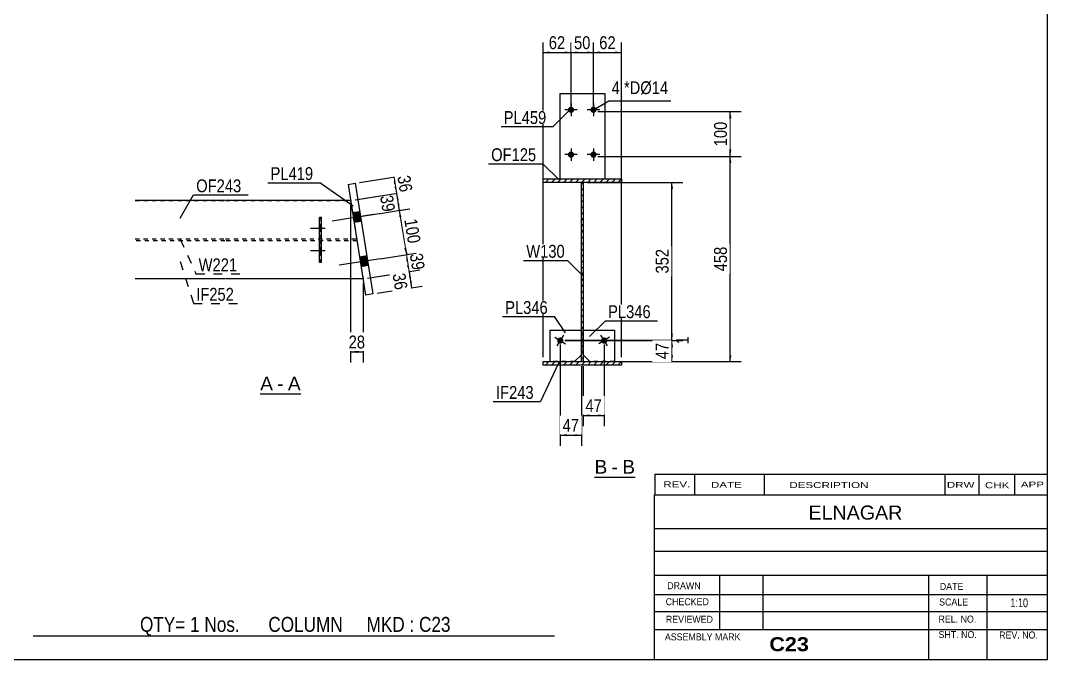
# Model space of a CAD drawing. Header units: millimetres. Extents: x -336 to 67, y -165 to 112.
# Drawn here: x -162.4 to 66.6, y -165.3 to -22.7 of the extents above; entities that cross this region are included whole.
import ezdxf

# ---------------------------------------------------------------- set-up
doc = ezdxf.new("R2010")
doc.units = ezdxf.units.MM
doc.linetypes.add('DXK_LINE_DOT1', pattern=[1.8814, 0.9407, -0.9407])
doc.linetypes.add('DXK_LINE_DOT2', pattern=[3.9198, 1.9599, -1.9599])
doc.styles.add('Arial', font='ARIAL.TTF', dxfattribs={"height": 0.2})
doc.styles.add('Arial Bold', font='ARIALBD.TTF', dxfattribs={"height": 0.2})
doc.styles.add('Arial Narrow', font='ARIALN.TTF', dxfattribs={"height": 0.2})

# ---------------------------------------------------------------- blocks, each defined once
blk = doc.blocks.new('Unknown-627317085-1209')
at = {"color": 5, "linetype": 'Continuous'}
for p, q in [((66.57, -165.26), (66.57, 111.74)), ((-333.43, -165.26), (66.57, -165.26))]:
    blk.add_line(p, q, dxfattribs=at)
blk = doc.blocks.new('Unknown-627317085-12 - 1876')
at = {"color": 7, "linetype": 'Continuous'}
blk.add_line((-108.94, -105.95), (-99.91, -105.95), dxfattribs=at)
at = {"color": 0, "linetype": 'Continuous'}
blk.add_wipeout([(-106.1, -105.2), (-106.1, -102), (-108.94, -102), (-108.94, -105.2)], dxfattribs=at)
blk.add_wipeout([(-103.72, -105.2), (-103.72, -102), (-105.14, -102), (-105.14, -105.2)], dxfattribs=at)
at = {"color": 96, "linetype": 'Continuous', "style": 'Arial'}
for s, p in [('A', (-108.94, -105.2)), ('-', (-105.14, -105.2))]:
    blk.add_text(s, height=3.06, dxfattribs=at).set_placement(p)
at = {"color": 0, "linetype": 'Continuous'}
blk.add_wipeout([(-99.91, -105.2), (-99.91, -102), (-102.76, -102), (-102.76, -105.2)], dxfattribs=at)
at = {"color": 96, "linetype": 'Continuous', "style": 'Arial'}
blk.add_text('A', height=3.06, dxfattribs=at).set_placement((-102.76, -105.2))
blk = doc.blocks.new('Unknown-627317085-13 - 2033')
at = {"color": 7, "linetype": 'Continuous'}
blk.add_line((-34.41, -124.55), (-25.38, -124.55), dxfattribs=at)
at = {"color": 0, "linetype": 'Continuous'}
blk.add_wipeout([(-31.57, -123.8), (-31.57, -120.6), (-34.41, -120.6), (-34.41, -123.8)], dxfattribs=at)
at = {"color": 96, "linetype": 'Continuous', "style": 'Arial'}
blk.add_text('B', height=3.06, dxfattribs=at).set_placement((-34.41, -123.8))
at = {"color": 0, "linetype": 'Continuous'}
blk.add_wipeout([(-29.18, -123.8), (-29.18, -120.6), (-30.61, -120.6), (-30.61, -123.8)], dxfattribs=at)
at = {"color": 96, "linetype": 'Continuous', "style": 'Arial'}
blk.add_text('-', height=3.06, dxfattribs=at).set_placement((-30.61, -123.8))
at = {"color": 0, "linetype": 'Continuous'}
blk.add_wipeout([(-25.38, -123.8), (-25.38, -120.6), (-28.22, -120.6), (-28.22, -123.8)], dxfattribs=at)
at = {"color": 96, "linetype": 'Continuous', "style": 'Arial'}
blk.add_text('B', height=3.06, dxfattribs=at).set_placement((-28.22, -123.8))
blk = doc.blocks.new('Part-627317085-1914 - 1876')
at = {"color": 7, "linetype": 'DXK_LINE_DOT1'}
for p, q in [((-136.8, -62.85), (-116.8, -62.85)), ((-116.7, -62.85), (-88.79, -62.85)), ((-88.79, -62.85), (-86, -80.35)), ((-116.8, -80.35), (-136.8, -80.35)), ((-86, -80.35), (-116.7, -80.35))]:
    blk.add_line(p, q, dxfattribs=at)
blk = doc.blocks.new('Bolt-627317085-1890 - 1876')
at = {"linetype": 'Continuous'}
for points in [[(-88.35, -65.58), (-88.01, -67.75), (-86.43, -67.5), (-86.77, -65.33)], [(-88.35, -65.58), (-88.01, -67.75), (-86.43, -67.5), (-86.77, -65.33)], [(-88.35, -65.58), (-88.01, -67.75), (-86.43, -67.5), (-86.77, -65.33)], [(-88.35, -65.58), (-88.01, -67.75), (-86.43, -67.5), (-86.77, -65.33)], [(-86.78, -75.45), (-86.44, -77.62), (-84.86, -77.37), (-85.2, -75.2)], [(-86.78, -75.45), (-86.44, -77.62), (-84.86, -77.37), (-85.2, -75.2)], [(-86.78, -75.45), (-86.44, -77.62), (-84.86, -77.37), (-85.2, -75.2)], [(-86.78, -75.45), (-86.44, -77.62), (-84.86, -77.37), (-85.2, -75.2)]]:
    blk.add_hatch(color=3, dxfattribs=at).paths.add_polyline_path(points)
at = {"color": 3, "linetype": 'Continuous'}
for p, q in [((-83.7, -65.95), (-92.92, -67.42)), ((-83.7, -65.95), (-92.92, -67.42)), ((-83.7, -65.95), (-92.92, -67.42)), ((-83.7, -65.95), (-92.92, -67.42)), ((-86.77, -65.33), (-88.35, -65.58)), ((-86.77, -65.33), (-88.35, -65.58)), ((-86.77, -65.33), (-88.35, -65.58)), ((-86.77, -65.33), (-88.35, -65.58)), ((-86.43, -67.5), (-88.01, -67.75)), ((-86.43, -67.5), (-88.01, -67.75)), ((-86.43, -67.5), (-88.01, -67.75)), ((-86.43, -67.5), (-88.01, -67.75)), ((-85.2, -75.2), (-86.78, -75.45)), ((-85.2, -75.2), (-86.78, -75.45)), ((-85.2, -75.2), (-86.78, -75.45)), ((-85.2, -75.2), (-86.78, -75.45)), ((-82.13, -75.83), (-91.35, -77.29)), ((-82.13, -75.83), (-91.35, -77.29)), ((-82.13, -75.83), (-91.35, -77.29)), ((-82.13, -75.83), (-91.35, -77.29)), ((-84.86, -77.37), (-86.44, -77.62)), ((-84.86, -77.37), (-86.44, -77.62)), ((-84.86, -77.37), (-86.44, -77.62)), ((-84.86, -77.37), (-86.44, -77.62))]:
    blk.add_line(p, q, dxfattribs=at)
blk = doc.blocks.new('Part-627317085-1920 - 1876')
at = {"color": 7, "linetype": 'DXK_LINE_DOT1'}
for p, q in [((-136.8, -71.4), (-116.8, -71.4)), ((-116.8, -71.8), (-136.8, -71.8)), ((-116.7, -71.4), (-87.43, -71.4)), ((-87.36, -71.8), (-116.7, -71.8))]:
    blk.add_line(p, q, dxfattribs=at)
blk = doc.blocks.new('Bolt-627317085-4667 - 1876')
at = {"linetype": 'Continuous'}
for points in [[(-95.25, -69.8), (-95.25, -68.4), (-95.75, -68.4), (-95.75, -69.8)], [(-95.25, -74.8), (-95.25, -73.4), (-95.75, -73.4), (-95.75, -74.8)]]:
    blk.add_hatch(color=3, dxfattribs=at).paths.add_polyline_path(points)
at = {"color": 3, "linetype": 'Continuous'}
for p, q in [((-95.25, -68.4), (-95.75, -68.4)), ((-94.45, -69.1), (-97.75, -69.1)), ((-95.25, -69.8), (-95.75, -69.8)), ((-94.45, -74.1), (-97.75, -74.1)), ((-95.25, -73.4), (-95.75, -73.4)), ((-95.25, -74.8), (-95.75, -74.8))]:
    blk.add_line(p, q, dxfattribs=at)
blk = doc.blocks.new('Part-627317085-1908 - 1876')
at = {"color": 2, "linetype": 'Continuous'}
for p, q in [((-89.36, -59.26), (-87.78, -59)), ((-89.36, -59.26), (-85.43, -83.95)), ((-87.78, -59), (-83.85, -83.69)), ((-83.85, -83.69), (-85.43, -83.95))]:
    blk.add_line(p, q, dxfattribs=at)
blk = doc.blocks.new('Part-627317085-1926 - 1876')
at = {"color": 2, "linetype": 'Continuous'}
for p, q in [((-116.8, -62.85), (-136.8, -62.85)), ((-88.79, -62.85), (-116.7, -62.85)), ((-116.8, -80.35), (-136.8, -80.35)), ((-86, -80.35), (-116.7, -80.35))]:
    blk.add_line(p, q, dxfattribs=at)
blk = doc.blocks.new('Part-627317085-4659 - 1876')
at = {"linetype": 'Continuous'}
h = blk.add_hatch(dxfattribs=at)
h.set_pattern_fill('', scale=0.3, style=0, pattern_type=0)
h.set_pattern_definition([(45, (-95.24735, -66.6007), (-0.67352, 0.67352), [])])
h.paths.add_polyline_path([(-95.25, -76.6), (-95.25, -66.6), (-95.75, -66.6), (-95.75, -76.6)])
at = {"color": 7, "linetype": 'DXK_LINE_DOT1'}
for p, q in [((-95.25, -66.6), (-95.75, -66.6)), ((-95.75, -66.6), (-95.75, -76.6)), ((-95.25, -76.6), (-95.25, -66.6)), ((-95.75, -76.6), (-95.25, -76.6))]:
    blk.add_line(p, q, dxfattribs=at)
at = {"color": 2, "linetype": 'Continuous'}
for p, q in [((-95.75, -76.6), (-95.75, -66.6)), ((-95.25, -66.6), (-95.75, -66.6)), ((-95.25, -76.6), (-95.25, -66.6)), ((-95.75, -76.6), (-95.25, -76.6))]:
    blk.add_line(p, q, dxfattribs=at)
blk = doc.blocks.new('Part-627317085-2053 - 2033')
at = {"linetype": 'Continuous'}
h = blk.add_hatch(dxfattribs=at)
h.set_pattern_fill('', scale=0.3, style=0, pattern_type=0)
h.set_pattern_definition([(45, (-36.9424, -58.7855), (-0.67352, 0.67352), [])])
h.paths.add_polyline_path([(-36.94, -98.79), (-36.94, -58.79), (-37.34, -58.79), (-37.34, -98.79)])
at = {"color": 2, "linetype": 'Continuous'}
for p, q in [((-37.34, -98.79), (-37.34, -58.79)), ((-37.34, -58.79), (-36.94, -58.79)), ((-36.94, -58.79), (-36.94, -98.79)), ((-36.94, -98.79), (-37.34, -98.79))]:
    blk.add_line(p, q, dxfattribs=at)
blk = doc.blocks.new('Part-627317085-2102 - 2033')
at = {"linetype": 'Continuous'}
h = blk.add_hatch(dxfattribs=at)
h.set_pattern_fill('', scale=0.3, style=0, pattern_type=0)
h.set_pattern_definition([(45, (-28.3924, -98.7855), (-0.67352, 0.67352), [])])
h.paths.add_polyline_path([(-28.39, -99.59), (-28.39, -98.79), (-45.89, -98.79), (-45.89, -99.59)])
at = {"color": 2, "linetype": 'Continuous'}
for p, q in [((-45.89, -99.59), (-45.89, -98.79)), ((-45.89, -98.79), (-28.39, -98.79)), ((-28.39, -99.59), (-45.89, -99.59)), ((-28.39, -98.79), (-28.39, -99.59))]:
    blk.add_line(p, q, dxfattribs=at)
blk = doc.blocks.new('Bolt-627317085-2039 - 2033')
at = {"linetype": 'Continuous'}
for points in [[(-38.94, -42.59, -1), (-40.34, -42.59, -1)], [(-33.94, -42.59, -1), (-35.34, -42.59, -1)], [(-38.94, -52.59, -1), (-40.34, -52.59, -1)], [(-33.94, -52.59, -1), (-35.34, -52.59, -1)]]:
    blk.add_hatch(color=3, dxfattribs=at).paths.add_polyline_path(points)
at = {"color": 3, "linetype": 'Continuous'}
for p, q in [((-39.64, -41.19), (-39.64, -43.99)), ((-34.64, -41.19), (-34.64, -43.99)), ((-38.24, -42.59), (-41.04, -42.59)), ((-33.24, -42.59), (-36.04, -42.59)), ((-38.24, -52.59), (-41.04, -52.59)), ((-39.64, -51.19), (-39.64, -53.99)), ((-33.24, -52.59), (-36.04, -52.59)), ((-34.64, -51.19), (-34.64, -53.99))]:
    blk.add_line(p, q, dxfattribs=at)
blk = doc.blocks.new('Part-627317085-2057 - 2033')
at = {"color": 2, "linetype": 'Continuous'}
for p, q in [((-42.14, -38.99), (-32.14, -38.99)), ((-42.14, -38.99), (-42.14, -57.99)), ((-32.14, -38.99), (-32.14, -57.99))]:
    blk.add_line(p, q, dxfattribs=at)
at = {"color": 7, "linetype": 'DXK_LINE_DOT1'}
blk.add_line((-42.14, -57.99), (-32.14, -57.99), dxfattribs=at)
blk = doc.blocks.new('Bolt-627317085-2113 - 2033')
at = {"linetype": 'Continuous'}
blk.add_hatch(color=3, dxfattribs=at).paths.add_polyline_path([(-31.87, -94.68, -1), (-32.62, -93.5, -1)])
at = {"color": 3, "linetype": 'Continuous'}
for p, q in [((-31.06, -93.33), (-33.42, -94.84)), ((-31.49, -95.27), (-33, -92.9))]:
    blk.add_line(p, q, dxfattribs=at)
blk = doc.blocks.new('Part-627317085-2110 - 2033')
at = {"linetype": 'Continuous'}
h = blk.add_hatch(dxfattribs=at)
h.set_pattern_fill('', scale=0.3, style=0, pattern_type=0)
h.set_pattern_definition([(45, (-28.3924, -57.9855), (-0.67352, 0.67352), [])])
h.paths.add_polyline_path([(-28.39, -58.79), (-28.39, -57.99), (-45.89, -57.99), (-45.89, -58.79)])
at = {"color": 2, "linetype": 'Continuous'}
for p, q in [((-45.89, -58.79), (-45.89, -57.99)), ((-45.89, -57.99), (-28.39, -57.99)), ((-28.39, -58.79), (-45.89, -58.79)), ((-28.39, -57.99), (-28.39, -58.79))]:
    blk.add_line(p, q, dxfattribs=at)
blk = doc.blocks.new('Part-627317085-2111 - 2033')
at = {"color": 2, "linetype": 'Continuous'}
for p, q in [((-44.34, -91.79), (-37.34, -91.79)), ((-44.34, -91.79), (-44.34, -98.79)), ((-37.34, -97.29), (-38.84, -98.79))]:
    blk.add_line(p, q, dxfattribs=at)
at = {"color": 7, "linetype": 'DXK_LINE_DOT1'}
for p, q in [((-37.34, -91.79), (-37.34, -97.29)), ((-38.84, -98.79), (-44.34, -98.79))]:
    blk.add_line(p, q, dxfattribs=at)
blk = doc.blocks.new('Part-627317085-2112 - 2033')
at = {"color": 2, "linetype": 'Continuous'}
for p, q in [((-36.94, -91.79), (-29.94, -91.79)), ((-29.94, -91.79), (-29.94, -98.79)), ((-35.44, -98.79), (-36.94, -97.29))]:
    blk.add_line(p, q, dxfattribs=at)
at = {"color": 7, "linetype": 'DXK_LINE_DOT1'}
for p, q in [((-36.94, -97.29), (-36.94, -91.79)), ((-29.94, -98.79), (-35.44, -98.79))]:
    blk.add_line(p, q, dxfattribs=at)
blk = doc.blocks.new('Bolt-627317085-2114 - 2033')
at = {"linetype": 'Continuous'}
blk.add_hatch(color=3, dxfattribs=at).paths.add_polyline_path([(-41.67, -93.5, -1), (-42.42, -94.68, -1)])
at = {"color": 3, "linetype": 'Continuous'}
for p, q in [((-43.22, -93.33), (-40.86, -94.84)), ((-41.29, -92.9), (-42.8, -95.27))]:
    blk.add_line(p, q, dxfattribs=at)
blk = doc.blocks.new('StraightDimension-627317085-5920 - 1876')
at = {"linetype": 'Continuous'}
for points in [[(-87.29, -96.85), (-88.79, -96.6), (-87.29, -96.35)], [(-87.5, -96.35), (-86, -96.6), (-87.5, -96.85)]]:
    blk.add_hatch(color=7, dxfattribs=at).paths.add_polyline_path(points)
at = {"color": 7, "linetype": 'Continuous'}
for p, q in [((-88.79, -63.85), (-88.79, -99)), ((-86, -81.35), (-86, -99)), ((-88.79, -96.6), (-86, -96.6))]:
    blk.add_line(p, q, dxfattribs=at)
at = {"color": 0}
blk.add_wipeout([(-84.97, -96.45), (-84.97, -92.25), (-89.82, -92.25), (-89.82, -96.45)], dxfattribs=at)
at = {"color": 3, "style": 'Arial Narrow'}
blk.add_text('28', height=2.863, dxfattribs=at).set_placement((-89.22, -95.85))
blk = doc.blocks.new('StraightDimension-627317085-4185 - 1876')
at = {"linetype": 'Continuous'}
for points in [[(-78.54, -62.74), (-78.53, -61.22), (-78.05, -62.66)], [(-77.91, -63.51), (-77.92, -65.03), (-78.41, -63.59)]]:
    blk.add_hatch(color=7, dxfattribs=at).paths.add_polyline_path(points)
at = {"color": 7, "linetype": 'Continuous'}
for p, q in [((-87.8, -62.69), (-76.16, -60.84)), ((-78.53, -61.22), (-77.92, -65.03)), ((-87.19, -66.51), (-75.55, -64.66))]:
    blk.add_line(p, q, dxfattribs=at)
at = {"color": 0}
blk.add_wipeout([(-82.14, -66.21), (-77.99, -65.55), (-78.76, -60.75), (-82.9, -61.41)], dxfattribs=at)
at = {"color": 3, "style": 'Arial Narrow'}
blk.add_text('39', height=2.863, rotation=-80.9647, dxfattribs=at).set_placement((-82.22, -61.91))
blk = doc.blocks.new('StraightDimension-627317085-4183 - 1876')
at = {"linetype": 'Continuous'}
for points in [[(-76.37, -76.43), (-76.35, -74.91), (-75.87, -76.35)], [(-75.74, -77.2), (-75.75, -78.72), (-76.23, -77.28)]]:
    blk.add_hatch(color=7, dxfattribs=at).paths.add_polyline_path(points)
at = {"color": 7, "linetype": 'Continuous'}
for p, q in [((-82.17, -75.83), (-74.13, -74.55)), ((-76.35, -74.91), (-75.75, -78.72)), ((-85.02, -80.19), (-73.53, -78.37))]:
    blk.add_line(p, q, dxfattribs=at)
at = {"color": 0}
blk.add_wipeout([(-75.52, -79.19), (-71.37, -78.53), (-72.14, -73.73), (-76.28, -74.39)], dxfattribs=at)
at = {"color": 3, "style": 'Arial Narrow'}
blk.add_text('39', height=2.863, rotation=-80.9647, dxfattribs=at).set_placement((-75.6, -74.89))
blk = doc.blocks.new('StraightDimension-627317085-4182 - 1876')
at = {"linetype": 'Continuous'}
for points in [[(-75.76, -80.24), (-75.75, -78.72), (-75.27, -80.16)], [(-75.16, -80.79), (-75.18, -82.31), (-75.66, -80.87)]]:
    blk.add_hatch(color=7, dxfattribs=at).paths.add_polyline_path(points)
at = {"color": 7, "linetype": 'Continuous'}
for p, q in [((-85.02, -80.19), (-73.38, -78.34)), ((-75.75, -78.72), (-75.18, -82.31)), ((-82.86, -83.54), (-72.81, -81.94))]:
    blk.add_line(p, q, dxfattribs=at)
at = {"color": 0}
blk.add_wipeout([(-79.38, -83.6), (-75.23, -82.94), (-75.99, -78.14), (-80.14, -78.8)], dxfattribs=at)
at = {"color": 3, "style": 'Arial Narrow'}
blk.add_text('36', height=2.863, rotation=-80.9647, dxfattribs=at).set_placement((-79.45, -79.3))
blk = doc.blocks.new('StraightDimension-627317085-4184 - 1876')
at = {"linetype": 'Continuous'}
for points in [[(-77.94, -66.55), (-77.92, -65.03), (-77.44, -66.47)], [(-76.34, -73.39), (-76.35, -74.91), (-76.84, -73.47)]]:
    blk.add_hatch(color=7, dxfattribs=at).paths.add_polyline_path(points)
at = {"color": 7, "linetype": 'Continuous'}
for p, q in [((-87.19, -66.51), (-75.7, -64.68)), ((-77.92, -65.03), (-76.35, -74.91)), ((-82.17, -75.83), (-74.13, -74.55))]:
    blk.add_line(p, q, dxfattribs=at)
at = {"color": 0}
blk.add_wipeout([(-76.47, -73.25), (-72.32, -72.59), (-73.37, -65.99), (-77.52, -66.65)], dxfattribs=at)
at = {"color": 3, "style": 'Arial Narrow'}
blk.add_text('100', height=2.863, rotation=-80.9647, dxfattribs=at).set_placement((-76.83, -67.14))
blk = doc.blocks.new('StraightDimension-627317085-4186 - 1876')
at = {"linetype": 'Continuous'}
for points in [[(-79.11, -59.15), (-79.1, -57.63), (-78.62, -59.07)], [(-78.52, -59.7), (-78.53, -61.22), (-79.01, -59.78)]]:
    blk.add_hatch(color=7, dxfattribs=at).paths.add_polyline_path(points)
at = {"color": 7, "linetype": 'Continuous'}
for p, q in [((-86.79, -58.85), (-76.88, -57.27)), ((-79.1, -57.63), (-78.53, -61.22)), ((-87.8, -62.69), (-76.31, -60.87))]:
    blk.add_line(p, q, dxfattribs=at)
at = {"color": 0}
blk.add_wipeout([(-78.29, -61.8), (-74.14, -61.14), (-74.9, -56.34), (-79.05, -57)], dxfattribs=at)
at = {"color": 3, "style": 'Arial Narrow'}
blk.add_text('36', height=2.863, rotation=-80.9647, dxfattribs=at).set_placement((-78.36, -57.5))
blk = doc.blocks.new('StraightDimension-627317085-4482 - 2033')
at = {"linetype": 'Continuous'}
for points in [[(-17.39, -60.29), (-17.14, -58.79), (-16.89, -60.29)], [(-16.89, -92.49), (-17.14, -93.99), (-17.39, -92.49)]]:
    blk.add_hatch(color=7, dxfattribs=at).paths.add_polyline_path(points)
at = {"color": 7, "linetype": 'Continuous'}
for p, q in [((-35.94, -58.79), (-14.74, -58.79)), ((-17.14, -93.99), (-17.14, -58.79)), ((-41.04, -93.99), (-14.74, -93.99))]:
    blk.add_line(p, q, dxfattribs=at)
at = {"color": 0}
blk.add_wipeout([(-17.29, -73.04), (-21.49, -73.04), (-21.49, -79.73), (-17.29, -79.73)], dxfattribs=at)
at = {"color": 3, "style": 'Arial Narrow'}
blk.add_text('352', height=2.863, rotation=90.0002, dxfattribs=at).set_placement((-17.89, -79.13))
blk = doc.blocks.new('StraightDimension-627317085-2184 - 2033')
at = {"linetype": 'Continuous'}
for points in [[(-4.39, -54.49), (-4.14, -52.99), (-3.89, -54.49)], [(-3.89, -97.29), (-4.14, -98.79), (-4.39, -97.29)]]:
    blk.add_hatch(color=7, dxfattribs=at).paths.add_polyline_path(points)
at = {"color": 7, "linetype": 'Continuous'}
for p, q in [((-33.64, -52.99), (-1.74, -52.99)), ((-4.14, -98.79), (-4.14, -52.99)), ((-27.39, -98.79), (-1.74, -98.79))]:
    blk.add_line(p, q, dxfattribs=at)
at = {"color": 0}
blk.add_wipeout([(-4.29, -72.54), (-8.49, -72.54), (-8.49, -79.23), (-4.29, -79.23)], dxfattribs=at)
at = {"color": 3, "style": 'Arial Narrow'}
blk.add_text('458', height=2.863, rotation=90.0002, dxfattribs=at).set_placement((-4.89, -78.63))
blk = doc.blocks.new('StraightDimension-627317085-2120 - 2033')
at = {"linetype": 'Continuous'}
for points in [[(-44.39, -30.04), (-45.89, -29.79), (-44.39, -29.54)], [(-41.14, -29.54), (-39.64, -29.79), (-41.14, -30.04)]]:
    blk.add_hatch(color=7, dxfattribs=at).paths.add_polyline_path(points)
at = {"color": 7, "linetype": 'Continuous'}
for p, q in [((-45.89, -97.79), (-45.89, -27.54)), ((-39.64, -41.99), (-39.64, -27.54)), ((-45.89, -29.79), (-39.64, -29.79))]:
    blk.add_line(p, q, dxfattribs=at)
at = {"color": 0}
blk.add_wipeout([(-40.34, -29.64), (-40.34, -25.44), (-45.2, -25.44), (-45.2, -29.64)], dxfattribs=at)
at = {"color": 3, "style": 'Arial Narrow'}
blk.add_text('62', height=2.863, dxfattribs=at).set_placement((-44.6, -29.04))
blk = doc.blocks.new('StraightDimension-627317085-2194 - 2033')
at = {"linetype": 'Continuous'}
for points in [[(-4.39, -44.49), (-4.14, -42.99), (-3.89, -44.49)], [(-3.89, -51.49), (-4.14, -52.99), (-4.39, -51.49)]]:
    blk.add_hatch(color=7, dxfattribs=at).paths.add_polyline_path(points)
at = {"color": 7, "linetype": 'Continuous'}
for p, q in [((-33.64, -42.99), (-1.74, -42.99)), ((-4.14, -52.99), (-4.14, -42.99)), ((-33.64, -52.99), (-1.74, -52.99))]:
    blk.add_line(p, q, dxfattribs=at)
at = {"color": 0}
blk.add_wipeout([(-4.29, -44.64), (-8.49, -44.64), (-8.49, -51.33), (-4.29, -51.33)], dxfattribs=at)
at = {"color": 3, "style": 'Arial Narrow'}
blk.add_text('100', height=2.863, rotation=90.0002, dxfattribs=at).set_placement((-4.89, -50.73))
blk = doc.blocks.new('StraightDimension-627317085-2130 - 2033')
at = {"linetype": 'Continuous'}
for points in [[(-38.14, -30.04), (-39.64, -29.79), (-38.14, -29.54)], [(-36.14, -29.54), (-34.64, -29.79), (-36.14, -30.04)]]:
    blk.add_hatch(color=7, dxfattribs=at).paths.add_polyline_path(points)
at = {"color": 7, "linetype": 'Continuous'}
for p, q in [((-39.64, -41.99), (-39.64, -27.54)), ((-34.64, -41.99), (-34.64, -27.54)), ((-39.64, -29.79), (-34.64, -29.79))]:
    blk.add_line(p, q, dxfattribs=at)
at = {"color": 0}
blk.add_wipeout([(-34.71, -29.64), (-34.71, -25.44), (-39.57, -25.44), (-39.57, -29.64)], dxfattribs=at)
at = {"color": 3, "style": 'Arial Narrow'}
blk.add_text('50', height=2.863, dxfattribs=at).set_placement((-38.97, -29.04))
blk = doc.blocks.new('StraightDimension-627317085-2140 - 2033')
at = {"linetype": 'Continuous'}
for points in [[(-33.14, -30.04), (-34.64, -29.79), (-33.14, -29.54)], [(-29.89, -29.54), (-28.39, -29.79), (-29.89, -30.04)]]:
    blk.add_hatch(color=7, dxfattribs=at).paths.add_polyline_path(points)
at = {"color": 7, "linetype": 'Continuous'}
for p, q in [((-34.64, -41.99), (-34.64, -27.54)), ((-28.39, -97.79), (-28.39, -27.54)), ((-34.64, -29.79), (-28.39, -29.79))]:
    blk.add_line(p, q, dxfattribs=at)
at = {"color": 0}
blk.add_wipeout([(-29.09, -29.64), (-29.09, -25.44), (-33.95, -25.44), (-33.95, -29.64)], dxfattribs=at)
at = {"color": 3, "style": 'Arial Narrow'}
blk.add_text('62', height=2.863, dxfattribs=at).set_placement((-33.35, -29.04))
blk = doc.blocks.new('StraightDimension-627317085-3562 - 2033')
at = {"linetype": 'Continuous'}
for points in [[(-40.54, -115.45), (-42.04, -115.2), (-40.54, -114.95)], [(-38.84, -114.95), (-37.34, -115.2), (-38.84, -115.45)]]:
    blk.add_hatch(color=7, dxfattribs=at).paths.add_polyline_path(points)
at = {"color": 7, "linetype": 'Continuous'}
for p, q in [((-42.04, -94.99), (-42.04, -117.6)), ((-37.34, -99.79), (-37.34, -117.6)), ((-42.04, -115.2), (-37.34, -115.2))]:
    blk.add_line(p, q, dxfattribs=at)
at = {"color": 0}
blk.add_wipeout([(-37.26, -115.05), (-37.26, -110.85), (-42.12, -110.85), (-42.12, -115.05)], dxfattribs=at)
at = {"color": 3, "style": 'Arial Narrow'}
blk.add_text('47', height=2.863, dxfattribs=at).set_placement((-41.52, -114.45))
blk = doc.blocks.new('StraightDimension-627317085-3572 - 2033')
at = {"linetype": 'Continuous'}
for points in [[(-35.44, -111.04), (-36.94, -110.79), (-35.44, -110.54)], [(-33.74, -110.54), (-32.24, -110.79), (-33.74, -111.04)]]:
    blk.add_hatch(color=7, dxfattribs=at).paths.add_polyline_path(points)
at = {"color": 7, "linetype": 'Continuous'}
for p, q in [((-32.24, -94.99), (-32.24, -113.19)), ((-36.94, -99.79), (-36.94, -113.19)), ((-36.94, -110.79), (-32.24, -110.79))]:
    blk.add_line(p, q, dxfattribs=at)
at = {"color": 0}
blk.add_wipeout([(-32.16, -110.64), (-32.16, -106.44), (-37.02, -106.44), (-37.02, -110.64)], dxfattribs=at)
at = {"color": 3, "style": 'Arial Narrow'}
blk.add_text('47', height=2.863, dxfattribs=at).set_placement((-36.42, -110.04))
blk = doc.blocks.new('StraightDimension-627317085-4483 - 2033')
at = {"linetype": 'Continuous'}
for points in [[(-16.89, -92.49), (-17.14, -93.99), (-17.39, -92.49)], [(-17.39, -95.59), (-17.14, -94.09), (-16.89, -95.59)]]:
    blk.add_hatch(color=7, dxfattribs=at).paths.add_polyline_path(points)
at = {"color": 7, "linetype": 'Continuous'}
for p, q in [((-41.04, -93.99), (-14.89, -93.99)), ((-41.04, -94.09), (-14.89, -94.09)), ((-17.14, -94.09), (-17.14, -93.99))]:
    blk.add_line(p, q, dxfattribs=at)
at = {"color": 0}
blk.add_wipeout([(-12.79, -92.52), (-16.99, -92.52), (-16.99, -95.55), (-12.79, -95.55)], dxfattribs=at)
at = {"color": 3, "style": 'Arial Narrow'}
blk.add_text('1', height=2.86, rotation=90.0002, dxfattribs=at).set_placement((-13.39, -94.95))
blk = doc.blocks.new('StraightDimension-627317085-4484 - 2033')
at = {"linetype": 'Continuous'}
for points in [[(-17.39, -95.59), (-17.14, -94.09), (-16.89, -95.59)], [(-16.89, -97.29), (-17.14, -98.79), (-17.39, -97.29)]]:
    blk.add_hatch(color=7, dxfattribs=at).paths.add_polyline_path(points)
at = {"color": 7, "linetype": 'Continuous'}
for p, q in [((-41.04, -94.09), (-14.74, -94.09)), ((-17.14, -98.79), (-17.14, -94.09)), ((-35.94, -98.79), (-14.74, -98.79))]:
    blk.add_line(p, q, dxfattribs=at)
at = {"color": 0}
blk.add_wipeout([(-17.29, -94.01), (-21.49, -94.01), (-21.49, -98.86), (-17.29, -98.86)], dxfattribs=at)
at = {"color": 3, "style": 'Arial Narrow'}
blk.add_text('47', height=2.863, rotation=90.0002, dxfattribs=at).set_placement((-17.89, -98.26))
blk = doc.blocks.new('CBS_NAME_BLOG-627317085-5952')
at = {"color": 7, "linetype": 'Continuous'}
for p, q in [((-21.02, -128.51), (66.5, -128.51)), ((-21.02, -165.22), (-21.02, -128.51)), ((-21.02, -136.05), (66.5, -136.05)), ((-20.95, -141.1), (66.57, -141.1)), ((-21.02, -146.48), (66.5, -146.48)), ((-6.5, -158.58), (-6.5, -146.48)), ((3.19, -158.56), (3.19, -146.49)), ((40.1, -165.22), (40.1, -146.49)), ((53.15, -165.22), (53.15, -146.48)), ((-21.01, -150.77), (66.57, -150.76)), ((-21.02, -154.52), (66.5, -154.52)), ((-21.02, -158.56), (66.5, -158.56)), ((-21.02, -165.26), (66.57, -165.26))]:
    blk.add_line(p, q, dxfattribs=at)
at = {"color": 3, "linetype": 'Continuous', "style": 'Arial'}
blk.add_text('ELNAGAR', height=3.133, dxfattribs=at).set_placement((13.3, -134.04))
at = {"color": 3, "linetype": 'Continuous'}
for s, height, style, width, p in [('DRAWN', 1.566, 'Arial', 0.9, (-18.19, -149.58)), ('DATE', 1.566, 'Arial', 0.9, (42.57, -149.74)), ('CHECKED', 1.566, 'Arial', 0.9, (-18.54, -153.16)), ('SCALE', 1.566, 'Arial', 0.9, (42.42, -153.22)), ('1:10', 1.957, 'Arial Narrow', 0.9, (58.31, -153.58)), ('REVIEWED', 1.566, 'Arial', 0.9, (-18.5, -157.07)), ('REL. NO.', 1.566, 'Arial', 0.9, (42.28, -157.03)), ('ASSEMBLY MARK', 1.5663, 'Arial', 0.9, (-18.72, -161)), ('C23', 3.131, 'Arial Bold', 1.1, (4.56, -163.41)), ('SHT. NO.', 1.566, 'Arial', 0.9, (42.28, -160.49)), ('REV. NO.', 1.566, 'Arial', 0.9, (55.8, -160.58))]:
    blk.add_text(s, height=height, dxfattribs=dict(at, style=style, width=width)).set_placement(p)
blk = doc.blocks.new('CBS_CALLOFF-627317085-5951')
at = {"color": 7, "linetype": 'Continuous'}
blk.add_line((-159.55, -159.99), (-43.32, -160.01), dxfattribs=at)
at = {"color": 3, "linetype": 'Continuous', "style": 'Arial Narrow'}
blk.add_text('QTY= 1 Nos.      COLUMN     MKD : C23', height=3.3405, dxfattribs=at).set_placement((-135.73, -159.1))
blk = doc.blocks.new('CBS_REVISION-627317085-5953')
at = {"color": 7, "linetype": 'Continuous'}
for p, q in [((-20.94, -123.88), (66.56, -123.88)), ((-20.94, -123.88), (-20.94, -128.51)), ((-12.14, -123.88), (-12.14, -128.51)), ((3.45, -123.88), (3.45, -128.45)), ((43.71, -123.88), (43.71, -128.51)), ((51.25, -123.88), (51.25, -128.51)), ((59.2, -123.88), (59.2, -128.51)), ((-20.94, -128.51), (66.56, -128.51))]:
    blk.add_line(p, q, dxfattribs=at)
at = {"color": 7, "style": 'Arial Narrow', "width": 1.7}
for s, height, p in [('REV.', 1.326, (-19.08, -126.84)), ('DATE', 1.326, (-8.45, -126.95)), ('DESCRIPTION', 1.3257, (9.03, -127.01)), ('DRW', 1.326, (44.14, -126.95)), ('CHK', 1.326, (52.63, -127.04)), ('APP', 1.326, (60.63, -126.88))]:
    blk.add_text(s, height=height, dxfattribs=at).set_placement(p)
blk = doc.blocks.new('Mark-627317085-1904 - 1876')
at = {"color": 7, "linetype": 'Continuous'}
blk.add_line((-88.21, -64.12), (-95.63, -58.86), dxfattribs=at)
at = {"color": 0}
blk.add_wipeout([(-97.13, -58.26), (-97.13, -55.26), (-106.63, -55.26), (-106.63, -58.26)], dxfattribs=at)
blk.add_wipeout([(-97.13, -58.26), (-97.13, -55.26), (-106.63, -55.26), (-106.63, -58.26)], dxfattribs=at)
at = {"color": 7, "linetype": 'Continuous'}
blk.add_line((-107.23, -58.86), (-95.63, -58.86), dxfattribs=at)
at = {"color": 3, "style": 'Arial Narrow'}
blk.add_text('PL419', height=2.863, dxfattribs=at).set_placement((-106.63, -58.26))
blk = doc.blocks.new('Mark-627317085-1916 - 1876')
at = {"color": 0}
blk.add_wipeout([(-114.07, -78.62), (-114.07, -75.62), (-122.66, -75.62), (-122.66, -78.62)], dxfattribs=at)
blk.add_wipeout([(-114.07, -78.62), (-114.07, -75.62), (-122.66, -75.62), (-122.66, -78.62)], dxfattribs=at)
at = {"color": 7, "linetype": 'DXK_LINE_DOT2'}
for p, q in [((-126.8, -71.49), (-123.26, -79.22)), ((-123.26, -79.22), (-112.57, -79.22))]:
    blk.add_line(p, q, dxfattribs=at)
at = {"color": 3, "style": 'Arial Narrow'}
blk.add_text('W221', height=2.863, dxfattribs=at).set_placement((-122.66, -78.62))
blk = doc.blocks.new('Mark-627317085-3990 - 1876')
at = {"color": 0}
blk.add_wipeout([(-114.79, -85.21), (-114.79, -82.21), (-123.2, -82.21), (-123.2, -85.21)], dxfattribs=at)
blk.add_wipeout([(-114.79, -85.21), (-114.79, -82.21), (-123.2, -82.21), (-123.2, -85.21)], dxfattribs=at)
at = {"color": 7, "linetype": 'DXK_LINE_DOT2'}
for p, q in [((-126.8, -76.41), (-123.8, -85.81)), ((-123.8, -85.81), (-113.29, -85.81))]:
    blk.add_line(p, q, dxfattribs=at)
at = {"color": 3, "style": 'Arial Narrow'}
blk.add_text('IF252', height=2.863, dxfattribs=at).set_placement((-123.2, -85.21))
blk = doc.blocks.new('Mark-627317085-3993 - 1876')
at = {"color": 0}
blk.add_wipeout([(-113.15, -60.99), (-113.15, -57.99), (-123.2, -57.99), (-123.2, -60.99)], dxfattribs=at)
blk.add_wipeout([(-113.15, -60.99), (-113.15, -57.99), (-123.2, -57.99), (-123.2, -60.99)], dxfattribs=at)
at = {"color": 7, "linetype": 'Continuous'}
for p, q in [((-126.8, -66.79), (-123.8, -61.59)), ((-123.8, -61.59), (-111.65, -61.59))]:
    blk.add_line(p, q, dxfattribs=at)
at = {"color": 3, "style": 'Arial Narrow'}
blk.add_text('OF243', height=2.863, dxfattribs=at).set_placement((-123.2, -60.99))
blk = doc.blocks.new('Mark-627317085-2049 - 2033')
at = {"color": 0}
blk.add_wipeout([(-41.03, -75.6), (-41.03, -72.6), (-49.62, -72.6), (-49.62, -75.6)], dxfattribs=at)
blk.add_wipeout([(-41.03, -75.6), (-41.03, -72.6), (-49.62, -72.6), (-49.62, -75.6)], dxfattribs=at)
at = {"color": 7, "linetype": 'Continuous'}
for p in [(-50.22, -76.2), (-36.94, -79.74)]:
    blk.add_line(p, (-40.43, -76.2), dxfattribs=at)
at = {"color": 3, "style": 'Arial Narrow'}
blk.add_text('W130', height=2.863, dxfattribs=at).set_placement((-49.62, -75.6))
blk = doc.blocks.new('Mark-627317085-2106 - 2033')
at = {"color": 7, "linetype": 'Continuous'}
blk.add_line((-42.36, -58.17), (-45.9, -54.64), dxfattribs=at)
at = {"color": 0}
blk.add_wipeout([(-47.4, -54.04), (-47.4, -51.04), (-57.45, -51.04), (-57.45, -54.04)], dxfattribs=at)
blk.add_wipeout([(-47.4, -54.04), (-47.4, -51.04), (-57.45, -51.04), (-57.45, -54.04)], dxfattribs=at)
at = {"color": 7, "linetype": 'Continuous'}
blk.add_line((-58.05, -54.64), (-45.9, -54.64), dxfattribs=at)
at = {"color": 3, "style": 'Arial Narrow'}
blk.add_text('OF125', height=2.863, dxfattribs=at).set_placement((-57.45, -54.04))
blk = doc.blocks.new('Mark-627317085-2098 - 2033')
at = {"color": 7, "linetype": 'Continuous'}
blk.add_line((-42.36, -98.97), (-46.47, -107.7), dxfattribs=at)
at = {"color": 0}
blk.add_wipeout([(-47.97, -107.1), (-47.97, -104.1), (-56.37, -104.1), (-56.37, -107.1)], dxfattribs=at)
blk.add_wipeout([(-47.97, -107.1), (-47.97, -104.1), (-56.37, -104.1), (-56.37, -107.1)], dxfattribs=at)
at = {"color": 7, "linetype": 'Continuous'}
blk.add_line((-56.97, -107.7), (-46.47, -107.7), dxfattribs=at)
at = {"color": 3, "style": 'Arial Narrow'}
blk.add_text('IF243', height=2.863, dxfattribs=at).set_placement((-56.37, -107.1))
blk = doc.blocks.new('Mark-627317085-4275 - 2033')
at = {"color": 0}
blk.add_wipeout([(-21.87, -89.08), (-21.87, -86.08), (-31.38, -86.08), (-31.38, -89.08)], dxfattribs=at)
blk.add_wipeout([(-21.87, -89.08), (-21.87, -86.08), (-31.38, -86.08), (-31.38, -89.08)], dxfattribs=at)
at = {"color": 7, "linetype": 'Continuous'}
for p, q in [((-35.51, -93.21), (-31.98, -89.68)), ((-31.98, -89.68), (-20.37, -89.68))]:
    blk.add_line(p, q, dxfattribs=at)
at = {"color": 3, "style": 'Arial Narrow'}
blk.add_text('PL346', height=2.863, dxfattribs=at).set_placement((-31.38, -89.08))
blk = doc.blocks.new('Mark-627317085-2767 - 2033')
at = {"color": 7, "linetype": 'Continuous'}
for p, q in [((-34.64, -42.59), (-31.18, -40.59)), ((-31.18, -40.59), (-17.39, -40.59))]:
    blk.add_line(p, q, dxfattribs=at)
at = {"color": 0}
blk.add_wipeout([(-28.75, -39.09), (-28.75, -36.09), (-30.58, -36.09), (-30.58, -39.09)], dxfattribs=at)
blk.add_wipeout([(-28.75, -39.09), (-28.75, -36.09), (-30.58, -36.09), (-30.58, -39.09)], dxfattribs=at)
blk.add_wipeout([(-24.2, -39.09), (-24.2, -36.09), (-27.85, -36.09), (-27.85, -39.09)], dxfattribs=at)
blk.add_wipeout([(-24.2, -39.09), (-24.2, -36.09), (-27.85, -36.09), (-27.85, -39.09)], dxfattribs=at)
at = {"color": 3, "style": 'Arial Narrow'}
blk.add_text('4', height=2.86, dxfattribs=at).set_placement((-30.58, -39.09))
at = {"color": 0}
blk.add_wipeout([(-17.99, -39.09), (-17.99, -36.09), (-24.2, -36.09), (-24.2, -39.09)], dxfattribs=at)
blk.add_wipeout([(-17.99, -39.09), (-17.99, -36.09), (-24.2, -36.09), (-24.2, -39.09)], dxfattribs=at)
at = {"color": 3, "style": 'Arial Narrow'}
for s, p in [('*D', (-27.85, -39.09)), ('Ø14', (-24.2, -39.09))]:
    blk.add_text(s, height=2.863, dxfattribs=at).set_placement(p)
blk = doc.blocks.new('Mark-627317085-4269 - 2033')
at = {"color": 7, "linetype": 'Continuous'}
blk.add_line((-40.11, -42.81), (-43.65, -46.35), dxfattribs=at)
at = {"color": 0}
blk.add_wipeout([(-45.15, -45.75), (-45.15, -42.75), (-54.65, -42.75), (-54.65, -45.75)], dxfattribs=at)
blk.add_wipeout([(-45.15, -45.75), (-45.15, -42.75), (-54.65, -42.75), (-54.65, -45.75)], dxfattribs=at)
at = {"color": 7, "linetype": 'Continuous'}
blk.add_line((-55.25, -46.35), (-43.65, -46.35), dxfattribs=at)
at = {"color": 3, "style": 'Arial Narrow'}
blk.add_text('PL459', height=2.863, dxfattribs=at).set_placement((-54.65, -45.75))
blk = doc.blocks.new('Mark-627317085-4272 - 2033')
at = {"color": 7, "linetype": 'Continuous'}
blk.add_line((-40.88, -92.37), (-43.31, -88.75), dxfattribs=at)
at = {"color": 0}
blk.add_wipeout([(-44.81, -88.15), (-44.81, -85.15), (-54.32, -85.15), (-54.32, -88.15)], dxfattribs=at)
blk.add_wipeout([(-44.81, -88.15), (-44.81, -85.15), (-54.32, -85.15), (-54.32, -88.15)], dxfattribs=at)
at = {"color": 7, "linetype": 'Continuous'}
blk.add_line((-54.92, -88.75), (-43.31, -88.75), dxfattribs=at)
at = {"color": 3, "style": 'Arial Narrow'}
blk.add_text('PL346', height=2.863, dxfattribs=at).set_placement((-54.32, -88.15))

msp = doc.modelspace()

# ---------------------------------------------------------------- block references
for name in ['Unknown-627317085-1209', 'Part-627317085-2057 - 2033', 'Bolt-627317085-2039 - 2033', 'Part-627317085-1908 - 1876', 'Part-627317085-2110 - 2033', 'Part-627317085-2053 - 2033', 'Part-627317085-1914 - 1876', 'Part-627317085-1926 - 1876', 'Bolt-627317085-1890 - 1876', 'Bolt-627317085-4667 - 1876', 'Part-627317085-4659 - 1876', 'Part-627317085-1920 - 1876', 'Part-627317085-2111 - 2033', 'Bolt-627317085-2114 - 2033', 'Part-627317085-2112 - 2033', 'Bolt-627317085-2113 - 2033', 'Part-627317085-2102 - 2033', 'CBS_REVISION-627317085-5953', 'CBS_NAME_BLOG-627317085-5952', 'CBS_CALLOFF-627317085-5951']:
    msp.add_blockref(name, (0, 0))

# ---------------------------------------------------------------- next in the draw order: block references
for name in ['Mark-627317085-3993 - 1876', 'StraightDimension-627317085-4482 - 2033', 'StraightDimension-627317085-5920 - 1876', 'Mark-627317085-1916 - 1876', 'Unknown-627317085-12 - 1876', 'Unknown-627317085-13 - 2033']:
    msp.add_blockref(name, (0, 0))

# ---------------------------------------------------------------- next in the draw order: block references
for name in ['StraightDimension-627317085-2120 - 2033', 'StraightDimension-627317085-2184 - 2033', 'StraightDimension-627317085-4185 - 1876', 'StraightDimension-627317085-4183 - 1876', 'Mark-627317085-3990 - 1876']:
    msp.add_blockref(name, (0, 0))

# ---------------------------------------------------------------- next in the draw order: block references
for name in ['StraightDimension-627317085-2194 - 2033', 'Mark-627317085-2106 - 2033', 'StraightDimension-627317085-4186 - 1876', 'StraightDimension-627317085-4184 - 1876', 'Mark-627317085-2049 - 2033', 'StraightDimension-627317085-4182 - 1876', 'StraightDimension-627317085-3562 - 2033']:
    msp.add_blockref(name, (0, 0))

# ---------------------------------------------------------------- next in the draw order: block references
for name in ['StraightDimension-627317085-2130 - 2033', 'Mark-627317085-1904 - 1876', 'Mark-627317085-2098 - 2033']:
    msp.add_blockref(name, (0, 0))

# ---------------------------------------------------------------- next in the draw order: block references
for name in ['StraightDimension-627317085-2140 - 2033', 'Mark-627317085-4269 - 2033']:
    msp.add_blockref(name, (0, 0))

# ---------------------------------------------------------------- next in the draw order: block references
for name in ['Mark-627317085-2767 - 2033', 'StraightDimension-627317085-3572 - 2033']:
    msp.add_blockref(name, (0, 0))

# ---------------------------------------------------------------- next in the draw order: block references
msp.add_blockref('StraightDimension-627317085-4483 - 2033', (0, 0))

# ---------------------------------------------------------------- next in the draw order: block references
for name in ['Mark-627317085-4272 - 2033', 'StraightDimension-627317085-4484 - 2033']:
    msp.add_blockref(name, (0, 0))

# ---------------------------------------------------------------- next in the draw order: block references
msp.add_blockref('Mark-627317085-4275 - 2033', (0, 0))

doc.saveas('drawing.dxf')
